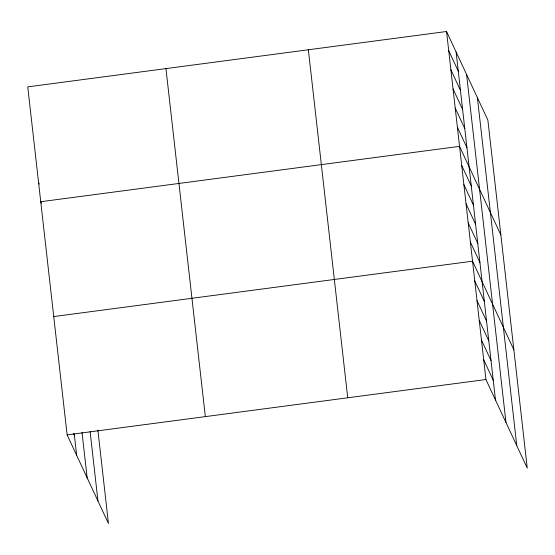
<?xml version="1.0" encoding="UTF-8"?>
<svg xmlns="http://www.w3.org/2000/svg" width="555" height="555" viewBox="0 0 555 555"><rect width="100%" height="100%" fill="white"/><g stroke="black" fill="none" stroke-linecap="round" stroke-linejoin="round"><path stroke-width="0.83" d="M446.553 31.503L485.93 379.523L527.25 468.129L487.873 120.116L446.553 31.503L27.75 86.871L67.127 434.884L108.447 523.497L97.874 430.035M53.738 316.558L472.541 261.197L513.861 349.803M67.127 434.884L485.93 379.523M448.717 50.644L458.27 71.137M450.882 69.784L460.442 90.278M453.053 88.925L462.606 109.418M455.218 108.065L464.771 128.559M457.382 127.213L466.935 147.699M500.867 234.959L459.547 146.353L40.744 201.715L41.452 203.234M461.711 165.494L471.271 185.98M463.883 184.635L473.436 205.121M466.047 203.775L475.6 224.262M468.212 222.916L477.765 243.402M470.376 242.056L479.929 262.543M474.775 280.92L484.328 301.407M477.009 300.637L486.562 321.13M479.236 320.36L488.788 340.846M481.469 340.083L491.022 360.57M483.703 359.8L493.256 380.293M38.579 182.574L39.287 184.094M73.392 433.379L74.453 435.654M477.39 97.631L516.767 445.651M466.588 74.474L505.966 422.494M456.106 51.997L495.483 400.009M308.351 49.777L347.728 397.796M165.952 68.598L205.336 416.618M90.104 431.561L97.964 501.012M82.022 432.414L87.163 477.855M74.259 433.941L76.68 455.377"/></g></svg>
